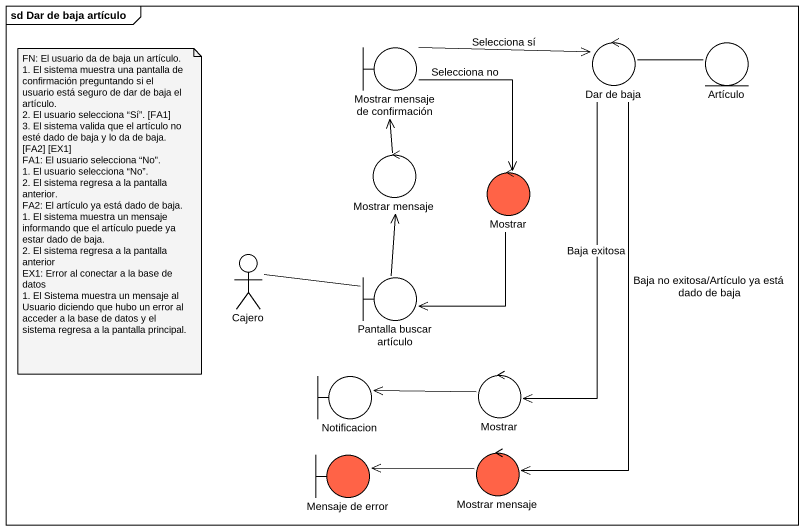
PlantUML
@startuml
mainframe sd Dar de baja artículo
boundary "Mostrar mensaje de confirmación" as Mostrar_mensaje_de
control "Dar de baja" as Dar_de_baja
entity Artículo
control "Mostrar mensaje" as Mostrar_mensaje
control Mostrar #FF6347
actor Cajero
boundary "Pantalla buscar artículo" as Pantalla_buscar_artículo
boundary Notificacion
control "Mostrar" as Mostrar_2
boundary "Mensaje de error" as Mensaje_de_error #FF6347
control "Mostrar mensaje" as Mostrar_mensaje_2 #FF6347
Mostrar_mensaje_de -right-> Dar_de_baja : Selecciona sí
Mostrar_mensaje_de --> Mostrar : Selecciona no
Dar_de_baja -right- Artículo
Dar_de_baja --> Mostrar_2 : Baja exitosa
Dar_de_baja --> Mostrar_mensaje_2 : Baja no exitosa/Artículo ya está dado de baja
Mostrar_mensaje -up-> Mostrar_mensaje_de
Mostrar --> Pantalla_buscar_artículo
Cajero -right- Pantalla_buscar_artículo
Pantalla_buscar_artículo -up-> Mostrar_mensaje
Mostrar_2 -left-> Notificacion
Mostrar_mensaje_2 -left-> Mensaje_de_error
note as N1
  FN: El usuario da de baja un artículo.
  1. El sistema muestra una pantalla de confirmación preguntando si el usuario está seguro de dar de baja el artículo.
  2. El usuario selecciona “Sí”. [FA1]
  3. El sistema valida que el artículo no esté dado de baja y lo da de baja. [FA2] [EX1]
  FA1: El usuario selecciona “No”.
  1. El usuario selecciona “No”.
  2. El sistema regresa a la pantalla anterior.
  FA2: El artículo ya está dado de baja.
  1. El sistema muestra un mensaje informando que el artículo puede ya estar dado de baja.
  2. El sistema regresa a la pantalla anterior
  EX1: Error al conectar a la base de datos
  1. El Sistema muestra un mensaje al Usuario diciendo que hubo un error al acceder a la base de datos y el sistema regresa a la pantalla principal.
end note
@enduml
